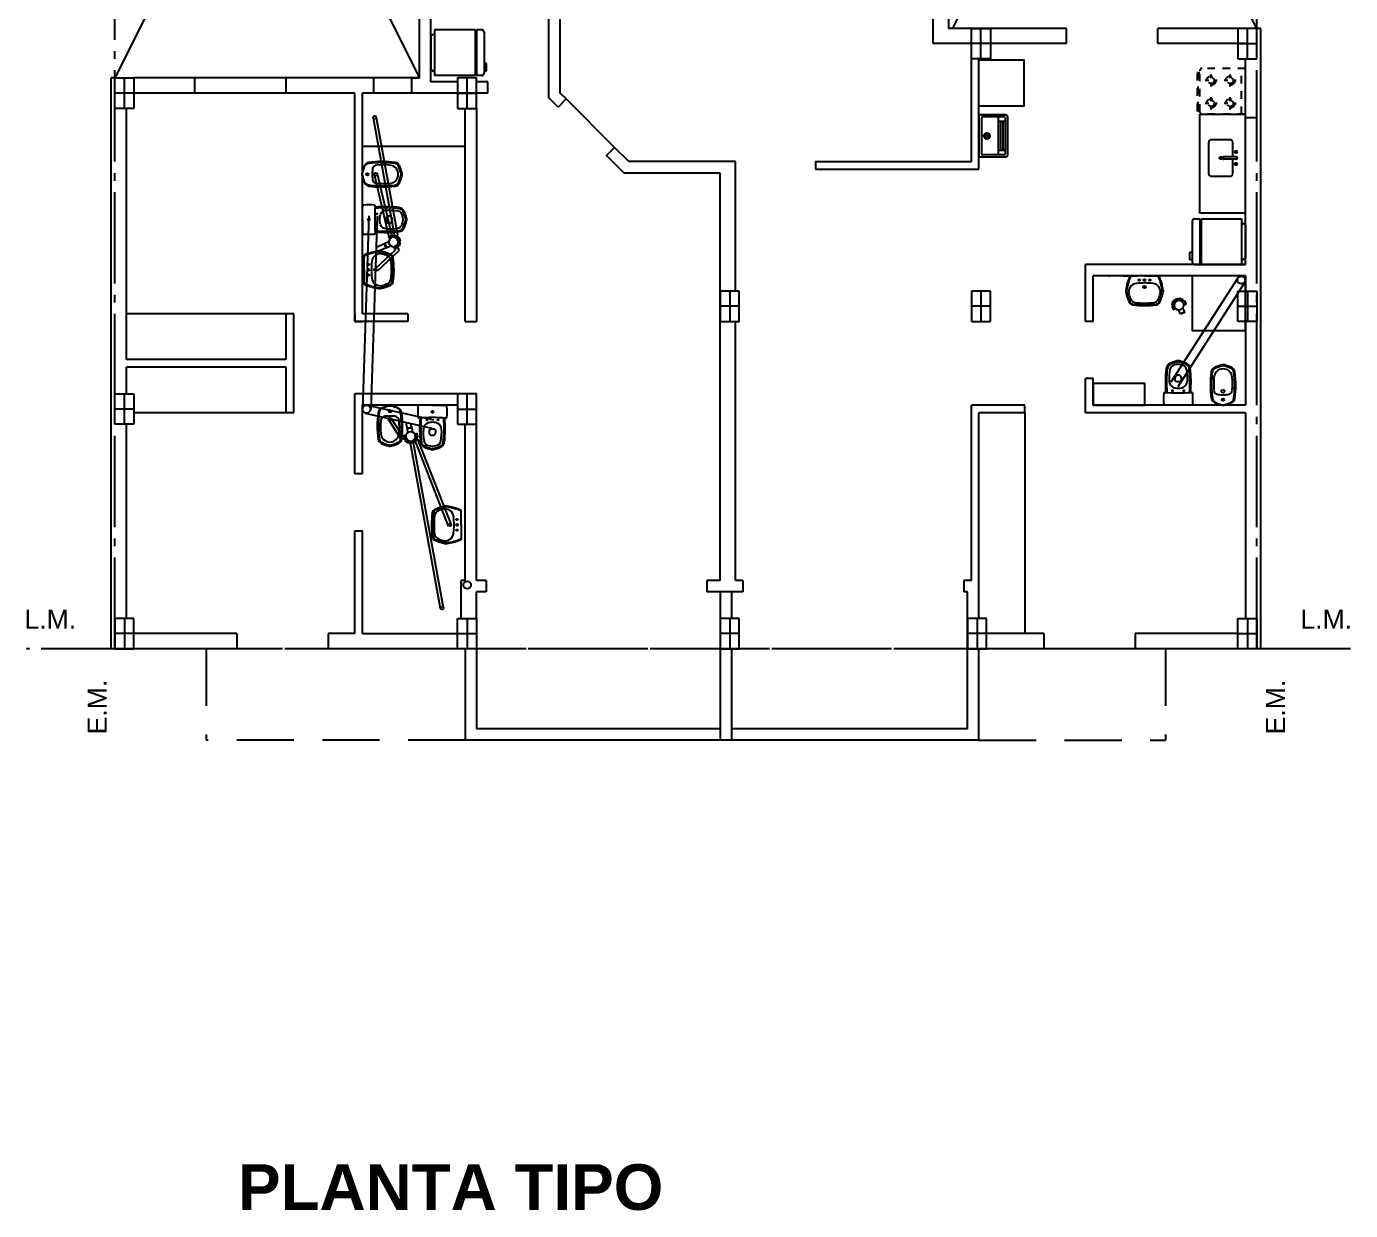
# Model space of a CAD drawing. Extents: x 220 to 3858, y -272 to 161.
# Drawn here: x 3780.44 to 3797.83, y -272.2 to -256.64 of the extents above; entities that cross this region are included whole.
import ezdxf

# ---------------------------------------------------------------- set-up
doc = ezdxf.new("R2010")
doc.units = 0
doc.header["$LTSCALE"] = 0.1
for name, pattern in [('ACAD_ISO04W100', [30.5, 24, -3, 0.5, -3]), ('RAYITAS', [0.375, 0.25, -0.125]), ('TRAZOS', [0.75, 0.5, -0.25])]:
    doc.linetypes.add(name, pattern=pattern)
doc.layers.get('0').update_dxf_attribs({"linetype": 'CONTINUOUS'})
for name, color, linetype in [('01 __ INSTALACION PRIMARIA', 10, 'CONTINUOUS'), ('02 __ INSTALACION SECUNDARIA', 44, 'CONTINUOUS'), ('ART-BANO', 1, 'CONTINUOUS'), ('COCINA', 1, 'CONTINUOUS'), ('COLUMNAS', 30, 'CONTINUOUS'), ('EJES', 1, 'ACAD_ISO04W100'), ('MUEBLES', 1, 'CONTINUOUS'), ('MUROS', 4, 'CONTINUOUS'), ('primario', 1, 'CONTINUOUS'), ('SOLADO', 1, 'CONTINUOUS')]:
    doc.layers.add(name, color=color, linetype=linetype)
doc.styles.add('0.25', font='arial.ttf', dxfattribs={"height": 0.25})
doc.styles.get("Standard").update_dxf_attribs({"font": ''})
doc.styles.get('Standard').set_extended_font_data('AvantGarde Bk BT')

# ---------------------------------------------------------------- blocks, each defined once
blk = doc.blocks.new('A$C7F8A0BE0')
at = {"layer": '02 __ INSTALACION SECUNDARIA'}
for p, q in [((0.043, 0.198), (0.011, 0.166)), ((0.045, 0.197), (0.012, 0.164)), ((0.055, 0.186), (0.045, 0.197)), ((0.06, 0.177), (0.055, 0.186)), ((0.062, 0.175), (0.06, 0.177)), ((0.113, 0.207), (0.067, 0.208)), ((0.067, 0.191), (0.067, 0.206)), ((0.113, 0.205), (0.067, 0.206)), ((0.07, 0.181), (0.067, 0.191)), ((0.07, 0.178), (0.07, 0.181)), ((0.11, 0.181), (0.113, 0.191)), ((0.11, 0.178), (0.11, 0.181)), ((0.113, 0.191), (0.113, 0.205)), ((0.117, 0.175), (0.119, 0.177)), ((0.119, 0.177), (0.124, 0.186)), ((0.124, 0.186), (0.135, 0.196)), ((0.167, 0.164), (0.135, 0.196)), ((0.168, 0.165), (0.136, 0.198)), ((0.001, 0.142), (0.001, 0.096)), ((0.018, 0.142), (0.003, 0.142)), ((0.003, 0.142), (0.003, 0.096)), ((0.018, 0.096), (0.003, 0.096)), ((0.023, 0.154), (0.012, 0.164)), ((0.028, 0.139), (0.018, 0.142)), ((0.028, 0.099), (0.018, 0.096)), ((0.032, 0.149), (0.023, 0.154)), ((0.031, 0.139), (0.028, 0.139)), ((0.031, 0.099), (0.028, 0.099)), ((0.034, 0.147), (0.032, 0.149)), ((0.058, 0.011), (0.058, 0.066)), ((0.058, 0.011), (0.121, 0.011)), ((0.061, 0.001), (0.058, 0.011)), ((0.061, 0.001), (0.118, 0.001)), ((0.118, 0.001), (0.121, 0.011)), ((0.121, 0.011), (0.121, 0.066)), ((0.145, 0.146), (0.148, 0.149)), ((0.148, 0.149), (0.157, 0.154)), ((0.148, 0.139), (0.152, 0.139)), ((0.148, 0.099), (0.151, 0.099)), ((0.151, 0.099), (0.161, 0.096)), ((0.152, 0.139), (0.162, 0.142)), ((0.157, 0.154), (0.167, 0.164)), ((0.161, 0.096), (0.176, 0.096)), ((0.162, 0.142), (0.176, 0.142)), ((0.176, 0.096), (0.176, 0.142)), ((0.178, 0.096), (0.178, 0.142))]:
    blk.add_line(p, q, dxfattribs=at)
blk.add_circle((0.09, 0.119), 0.062, dxfattribs=at)
for centre, start, end in [((0.044, 0.197), 314.8619, 134.8619), ((0.067, 0.207), 89.8619, 269.8619), ((0.113, 0.206), 269.8619, 89.8619), ((0.135, 0.197), 44.8619, 224.8619), ((0.002, 0.142), 359.8619, 179.8619), ((0.002, 0.096), 179.8619, 359.8619), ((0.012, 0.165), 134.8619, 314.8619), ((0.168, 0.164), 224.8619, 44.8619), ((0.177, 0.142), 359.8619, 179.8619), ((0.177, 0.096), 179.8619, 359.8619)]:
    blk.add_arc(centre, 0.001, start, end, dxfattribs=at)

msp = doc.modelspace()

# ---------------------------------------------------------------- linework, layer by layer
at = {"color": 7}
for p, q in [((3784.877, -259.839), (3784.877, -259.653)), ((3784.877, -259.839), (3784.877, -260.026)), ((3795.127, -259.919), (3794.941, -259.919)), ((3795.127, -259.919), (3795.314, -259.919)), ((3786.153, -263.19), (3786.153, -263.004)), ((3786.153, -263.19), (3786.153, -263.377))]:
    msp.add_line(p, q, dxfattribs=at)
msp.add_line((3786.203, -260.519), (3786.353, -260.519))
for points in [[(3796.453, -259.919), (3795.753, -259.919), (3795.753, -260.638), (3796.453, -260.638)], [(3794.453, -261.619), (3795.132, -261.619), (3795.132, -261.332), (3794.453, -261.332)]]:
    msp.add_lwpolyline(points, close=True)
for centre, radius in [((3784.933, -259.839), 0.0122), ((3785.024, -259.839), 0.0161), ((3795.127, -259.974), 0.0122), ((3795.127, -260.065), 0.0161), ((3786.006, -263.19), 0.0161), ((3786.097, -263.19), 0.0122)]:
    msp.add_circle(centre, radius, dxfattribs=at)
at = {"color": 7, "linetype": 'RAYITAS'}
for centre in [(3784.933, -259.77), (3784.933, -259.909), (3795.058, -259.974), (3795.197, -259.974), (3786.097, -263.12), (3786.097, -263.26)]:
    msp.add_circle(centre, 0.0105, dxfattribs=at)
at = {"color": 7}
for centre, radius, start, end in [((3784.886, -259.653), 0.00838, 111.9127, 180), ((3784.888, -259.666), 0.0105, 112.0936, 180), ((3785.221, -260.487), 0.908, 99.739, 111.9127), ((3785.221, -260.487), 0.897, 99.739, 112.0936), ((3785.088, -259.742), 0.112, 73.674, 174.037), ((3785.078, -259.653), 0.0607, 76.0475, 99.739), ((3785.078, -259.653), 0.0503, 76.0475, 99.739), ((3784.874, -260.475), 0.897, 67.3221, 76.0475), ((3784.874, -260.475), 0.908, 67.3221, 76.0475), ((3784.874, -260.475), 0.875, 69.8899, 73.674), ((3785.145, -259.733), 0.0852, 5.359, 69.8899), ((3785.202, -259.69), 0.0468, 7.1593, 67.3221), ((3785.202, -259.69), 0.0573, 7.1593, 67.3221), ((3786.019, -259.839), 1.047, 174.037, 185.963), ((3784.012, -259.839), 1.224, 354.641, 5.359), ((3784.012, -259.839), 1.246, 352.8407, 7.1593), ((3784.012, -259.839), 1.257, 352.8407, 7.1593), ((3785.088, -259.937), 0.112, 185.963, 286.326), ((3785.145, -259.946), 0.0852, 290.1101, 354.641), ((3785.202, -259.989), 0.0468, 292.6779, 352.8407), ((3785.202, -259.989), 0.0573, 292.6779, 352.8407), ((3795.775, -260.263), 0.908, 158.0873, 170.261), ((3795.775, -260.263), 0.897, 157.9064, 170.261), ((3794.941, -259.927), 0.00838, 90, 158.0873), ((3794.954, -259.929), 0.0105, 90, 157.9064), ((3795.301, -259.929), 0.0105, 22.0936, 90), ((3794.479, -260.263), 0.897, 9.739, 22.0936), ((3795.314, -259.927), 0.00838, 21.9127, 90), ((3794.479, -260.263), 0.908, 9.739, 21.9127), ((3784.888, -260.013), 0.0105, 180, 247.9064), ((3784.886, -260.026), 0.00838, 180, 248.0873), ((3785.221, -259.191), 0.908, 248.0873, 260.261), ((3785.221, -259.191), 0.897, 247.9064, 260.261), ((3785.078, -260.026), 0.0607, 260.261, 283.9525), ((3785.078, -260.026), 0.0503, 260.261, 283.9525), ((3784.874, -259.204), 0.897, 283.769, 292.6779), ((3784.874, -259.204), 0.908, 283.9525, 292.6779), ((3784.874, -259.204), 0.875, 286.326, 290.1101), ((3794.941, -260.119), 0.0607, 170.261, 193.9525), ((3795.763, -259.915), 0.908, 193.9525, 202.6779), ((3794.941, -260.119), 0.0503, 170.261, 193.9525), ((3795.763, -259.915), 0.897, 193.769, 202.6779), ((3795.03, -260.13), 0.112, 95.963, 196.326), ((3795.763, -259.915), 0.875, 196.326, 200.1101), ((3795.127, -261.06), 1.047, 84.037, 95.963), ((3795.225, -260.13), 0.112, 343.674, 84.037), ((3794.492, -259.915), 0.875, 339.8899, 343.674), ((3794.492, -259.915), 0.897, 337.3221, 346.0475), ((3794.492, -259.915), 0.908, 337.3221, 346.0475), ((3795.314, -260.119), 0.0503, 346.0475, 9.739), ((3795.314, -260.119), 0.0607, 346.0475, 9.739), ((3794.978, -260.243), 0.0573, 202.6779, 262.8407), ((3794.978, -260.243), 0.0468, 202.6779, 262.8407), ((3795.021, -260.187), 0.0852, 200.1101, 264.641), ((3795.127, -259.053), 1.257, 262.8407, 277.1593), ((3795.127, -259.053), 1.246, 262.8407, 277.1593), ((3795.127, -259.053), 1.224, 264.641, 275.359), ((3795.234, -260.187), 0.0852, 275.359, 339.8899), ((3795.277, -260.243), 0.0468, 277.1593, 337.3221), ((3795.277, -260.243), 0.0573, 277.1593, 337.3221), ((3786.157, -263.825), 0.908, 103.9525, 112.6779), ((3786.157, -263.825), 0.897, 103.9525, 112.6779), ((3785.952, -263.003), 0.0607, 80.261, 103.9525), ((3785.952, -263.003), 0.0503, 80.261, 103.9525), ((3785.809, -263.838), 0.897, 67.9064, 80.261), ((3785.809, -263.838), 0.908, 68.0873, 80.261), ((3787.019, -263.19), 1.257, 172.8407, 187.1593), ((3785.829, -263.041), 0.0573, 112.6779, 172.8407), ((3787.019, -263.19), 1.246, 172.8407, 187.1593), ((3785.829, -263.041), 0.0468, 112.6779, 172.8407), ((3787.019, -263.19), 1.224, 174.641, 185.359), ((3785.885, -263.084), 0.0852, 110.1101, 174.641), ((3786.157, -263.825), 0.875, 106.326, 110.1101), ((3785.942, -263.093), 0.112, 5.963, 106.326), ((3785.011, -263.19), 1.047, 354.037, 5.963), ((3786.143, -263.017), 0.0105, 0, 67.9064), ((3786.145, -263.004), 0.00838, 0, 68.0873), ((3785.885, -263.297), 0.0852, 185.359, 249.8899), ((3785.942, -263.287), 0.112, 253.674, 354.037), ((3785.829, -263.34), 0.0573, 187.1593, 247.3221), ((3785.829, -263.34), 0.0468, 187.1593, 247.3221), ((3786.157, -262.555), 0.908, 247.3221, 256.0475), ((3786.157, -262.555), 0.897, 247.3221, 256.231), ((3786.157, -262.555), 0.875, 249.8899, 253.674), ((3785.952, -263.377), 0.0607, 256.0475, 279.739), ((3785.952, -263.377), 0.0503, 256.0475, 279.739), ((3785.809, -262.542), 0.897, 279.739, 292.0936), ((3785.809, -262.542), 0.908, 279.739, 291.9127), ((3786.143, -263.364), 0.0105, 292.0936, 0), ((3786.145, -263.377), 0.00838, 291.9127, 0)]:
    msp.add_arc(centre, radius, start, end, dxfattribs=at)
at = {"layer": '01 __ INSTALACION PRIMARIA'}
for p, q in [((3784.938, -259.131), (3784.856, -261.669)), ((3785.047, -259.135), (3784.966, -261.672)), ((3785.165, -259.551), (3785.032, -259.612)), ((3785.142, -259.499), (3785.034, -259.548)), ((3795.477, -261.312), (3796.354, -259.948)), ((3795.57, -261.371), (3796.446, -260.008)), ((3785.77, -261.923), (3784.895, -261.727)), ((3785.794, -261.816), (3784.919, -261.62)), ((3785.441, -261.916), (3785.43, -261.847)), ((3785.497, -261.907), (3785.49, -261.86))]:
    msp.add_line(p, q, dxfattribs=at)
at = {"layer": '02 __ INSTALACION SECUNDARIA'}
for p, q in [((3784.995, -257.844), (3785.272, -259.376)), ((3785.034, -257.837), (3785.314, -259.379)), ((3785.007, -258.585), (3785.198, -259.389)), ((3785.046, -258.575), (3785.237, -259.376)), ((3785.205, -259.403), (3785.198, -259.389)), ((3785.241, -259.386), (3785.237, -259.376)), ((3785.272, -259.376), (3785.27, -259.383)), ((3785.314, -259.379), (3785.307, -259.397)), ((3785.024, -259.823), (3785.287, -259.576)), ((3785.051, -259.852), (3785.336, -259.586)), ((3785.281, -259.562), (3785.287, -259.576)), ((3785.317, -259.545), (3785.336, -259.586)), ((3785.195, -261.806), (3785.36, -262.066)), ((3785.229, -261.785), (3785.38, -262.023)), ((3785.402, -262.06), (3785.36, -262.066)), ((3785.396, -262.021), (3785.38, -262.023)), ((3785.57, -262.064), (3785.588, -262.078)), ((3786.022, -263.19), (3785.588, -262.078)), ((3785.881, -264.289), (3785.484, -262.119)), ((3785.92, -264.282), (3785.523, -262.112)), ((3785.547, -262.097), (3785.554, -262.103)), ((3785.985, -263.205), (3785.554, -262.103))]:
    msp.add_line(p, q, dxfattribs=at)
for centre, radius in [((3785.014, -257.838), 0.0203), ((3785.9, -264.282), 0.02)]:
    msp.add_circle(centre, radius, dxfattribs=at)
at = {"layer": 'ART-BANO', "color": 7}
for p, q in [((3786.203, -258.219), (3784.853, -258.219)), ((3784.853, -259.18), (3784.853, -259.006)), ((3784.853, -259.18), (3784.853, -259.353)), ((3785.086, -259.243), (3785.088, -259.246)), ((3785.421, -259.167), (3785.421, -259.167)), ((3785.421, -259.193), (3785.421, -259.193)), ((3794.844, -259.919), (3794.671, -259.919)), ((3794.844, -259.919), (3795.017, -259.919)), ((3795.556, -261.051), (3795.557, -261.051)), ((3795.583, -261.051), (3795.582, -261.051)), ((3795.633, -261.385), (3795.636, -261.384)), ((3785.774, -261.619), (3785.6, -261.619)), ((3785.774, -261.619), (3785.947, -261.619)), ((3785.837, -261.852), (3785.84, -261.853)), ((3785.761, -262.186), (3785.761, -262.186)), ((3785.787, -262.186), (3785.787, -262.186))]:
    msp.add_line(p, q, dxfattribs=at)
for centre, radius in [((3784.919, -258.585), 0.0159), ((3785.028, -258.585), 0.0209), ((3785.045, -259.106), 0.00691), ((3784.939, -259.18), 0.0124), ((3785.045, -259.253), 0.00691), ((3795.496, -261.427), 0.00691), ((3795.643, -261.427), 0.00691), ((3796.159, -261.436), 0.0209), ((3796.159, -261.545), 0.0159), ((3785.216, -261.697), 0.0159), ((3785.774, -261.704), 0.0124), ((3785.216, -261.806), 0.0209), ((3785.7, -261.81), 0.00691), ((3785.847, -261.81), 0.00691)]:
    msp.add_circle(centre, radius, dxfattribs=at)
for centre, radius, start, end in [((3784.947, -258.502), 0.0727, 98.8899, 155.7996), ((3785.114, -259.781), 1.363, 82.7995, 97.5187), ((3785.114, -259.781), 1.349, 82.8153, 97.5181), ((3785.274, -258.501), 0.0727, 25.598, 81.4279), ((3784.924, -258.585), 0.0772, 166.2781, 180), ((3784.924, -258.585), 0.0772, 180, 193.7219), ((3785.378, -258.696), 0.545, 155.7996, 166.2781), ((3785.378, -258.474), 0.545, 193.7219, 204.2004), ((3784.924, -258.585), 0.0727, 166.2781, 180), ((3784.924, -258.585), 0.0727, 180, 193.7219), ((3785.378, -258.696), 0.541, 157.407, 166.2781), ((3785.378, -258.474), 0.541, 193.7219, 202.593), ((3784.946, -258.516), 0.0727, 96.7007, 157.407), ((3785.619, -258.585), 0.636, 174.3301, 180), ((3785.619, -258.585), 0.636, 180, 185.6699), ((3785.049, -258.527), 0.0636, 93.4228, 174.9534), ((3785.127, -259.824), 1.363, 86.4992, 93.4228), ((3785.203, -258.585), 0.121, 0, 86.4992), ((3785.203, -258.585), 0.121, 273.5008, 0), ((3785.274, -258.501), 0.0591, 25.598, 81.4279), ((3784.848, -258.705), 0.531, 14.6374, 25.598), ((3784.848, -258.464), 0.531, 334.402, 345.3626), ((3784.848, -258.705), 0.545, 14.6374, 25.598), ((3784.848, -258.464), 0.545, 334.402, 345.3626), ((3785.31, -258.585), 0.0545, 0, 14.6374), ((3785.31, -258.585), 0.0545, 345.3626, 0), ((3785.31, -258.585), 0.0681, 0, 14.6374), ((3785.31, -258.585), 0.0681, 345.3626, 0), ((3784.946, -258.653), 0.0727, 202.593, 262.456), ((3784.947, -258.667), 0.0727, 204.2004, 261.1101), ((3785.114, -257.388), 1.363, 262.4813, 277.2005), ((3785.114, -257.388), 1.349, 262.4321, 277.1847), ((3785.049, -258.642), 0.0636, 185.0466, 266.5772), ((3785.127, -257.345), 1.363, 266.5772, 273.5008), ((3785.274, -258.668), 0.0591, 278.5721, 334.402), ((3785.274, -258.668), 0.0727, 278.5721, 334.402), ((3784.87, -259.006), 0.0166, 92.9008, 180), ((3784.939, -260.37), 1.382, 87.0632, 92.9008), ((3785.009, -259.002), 0.012, 356.3301, 87.0632), ((3787.781, -259.18), 2.766, 176.3301, 180), ((3785.159, -260.393), 1.368, 82.3921, 95.8791), ((3785.159, -260.393), 1.382, 82.3921, 95.7876), ((3785.171, -259.152), 0.0921, 157.503, 171.6873), ((3785.171, -259.152), 0.0921, 93.3828, 155.2153), ((3785.207, -259.75), 0.691, 80.1329, 93.3828), ((3785.187, -259.154), 0.0184, 85.9717, 167.9032), ((3785.14, -259.825), 0.691, 83.3599, 85.9717), ((3785.315, -259.128), 0.0599, 29.6945, 80.1329), ((3785.332, -259.097), 0.0599, 22.0752, 82.3921), ((3785.332, -259.097), 0.0737, 22.345, 82.3921), ((3785.209, -259.188), 0.181, 4.0791, 29.6945), ((3784.899, -259.301), 0.539, 14.406, 24.828), ((3784.899, -259.301), 0.553, 14.406, 24.7952), ((3787.781, -259.18), 2.766, 180, 183.6699), ((3785.354, -259.18), 0.276, 171.4778, 180), ((3785.354, -259.18), 0.276, 180, 188.5222), ((3785.171, -259.207), 0.0921, 188.3127, 202.497), ((3785.171, -259.207), 0.0921, 204.7847, 266.6172), ((3785.304, -259.18), 0.138, 167.5266, 180), ((3785.304, -259.18), 0.138, 180, 192.4734), ((3785.207, -258.61), 0.691, 266.6172, 279.8671), ((3785.187, -259.206), 0.0184, 192.0968, 274.0283), ((3785.14, -258.535), 0.691, 274.0283, 276.6401), ((3785.216, -259.166), 0.0276, 32.131, 83.3599), ((3785.216, -259.194), 0.0276, 276.6401, 327.869), ((3785.192, -259.18), 0.0553, 0, 31.0081), ((3785.192, -259.18), 0.0553, 328.9919, 0), ((3785.315, -259.231), 0.0599, 279.8671, 330.3055), ((3785.332, -259.263), 0.0599, 277.6079, 337.9248), ((3785.332, -259.263), 0.0737, 277.6079, 337.655), ((3785.209, -259.171), 0.181, 330.3055, 355.9209), ((3784.899, -259.059), 0.539, 335.172, 345.594), ((3785.331, -259.18), 0.0599, 0, 4.0791), ((3785.331, -259.18), 0.0599, 355.9209, 0), ((3784.899, -259.059), 0.553, 335.2048, 345.594), ((3785.377, -259.18), 0.0461, 0, 16.1349), ((3785.377, -259.18), 0.0461, 343.8651, 0), ((3785.377, -259.18), 0.0599, 0, 16.1349), ((3785.377, -259.18), 0.0599, 343.8651, 0), ((3784.87, -259.353), 0.0166, 180, 267.0992), ((3784.939, -257.99), 1.382, 267.0992, 272.9368), ((3785.009, -259.358), 0.012, 272.9368, 3.6699), ((3785.159, -257.966), 1.368, 264.1209, 277.6079), ((3785.159, -257.966), 1.382, 264.2124, 277.6079), ((3794.671, -259.935), 0.0166, 90, 177.0992), ((3795.017, -259.935), 0.0166, 2.9008, 90), ((3795.69, -261.573), 0.553, 104.406, 114.7952), ((3795.57, -261.095), 0.0599, 90, 106.1349), ((3795.57, -261.095), 0.0461, 90, 106.1349), ((3795.57, -261.095), 0.0599, 73.8651, 90), ((3795.57, -261.095), 0.0461, 73.8651, 90), ((3795.449, -261.573), 0.553, 65.2048, 75.594), ((3796.783, -261.312), 1.382, 172.3921, 185.7876), ((3795.487, -261.139), 0.0737, 112.345, 172.3921), ((3796.783, -261.312), 1.368, 172.3921, 185.8791), ((3795.487, -261.139), 0.0599, 112.0752, 172.3921), ((3796.14, -261.265), 0.691, 170.1329, 183.3828), ((3795.518, -261.157), 0.0599, 119.6945, 170.1329), ((3795.69, -261.573), 0.539, 104.406, 114.828), ((3795.578, -261.262), 0.181, 94.0791, 119.6945), ((3795.57, -261.279), 0.0553, 90, 121.0081), ((3795.57, -261.141), 0.0599, 90, 94.0791), ((3795.57, -261.141), 0.0599, 85.9209, 90), ((3795.57, -261.279), 0.0553, 58.9919, 90), ((3795.561, -261.262), 0.181, 60.3055, 85.9209), ((3795.449, -261.573), 0.539, 65.172, 75.594), ((3795.621, -261.157), 0.0599, 9.8671, 60.3055), ((3795.653, -261.139), 0.0599, 7.6079, 67.9248), ((3795, -261.265), 0.691, 356.6172, 9.8671), ((3795.653, -261.139), 0.0737, 7.6079, 67.655), ((3794.356, -261.312), 1.368, 354.1209, 7.6079), ((3794.356, -261.312), 1.382, 354.2124, 7.6079), ((3797.356, -261.35), 1.363, 172.7995, 187.5187), ((3796.076, -261.19), 0.0727, 115.598, 171.4279), ((3797.356, -261.35), 1.349, 172.8153, 187.5181), ((3796.076, -261.19), 0.0591, 115.598, 171.4279), ((3796.159, -261.262), 0.121, 90, 176.4992), ((3796.28, -261.616), 0.545, 104.6374, 115.598), ((3796.28, -261.616), 0.531, 104.6374, 115.598), ((3796.159, -261.154), 0.0681, 90, 104.6374), ((3796.159, -261.154), 0.0545, 90, 104.6374), ((3796.159, -261.154), 0.0681, 75.3626, 90), ((3796.159, -261.154), 0.0545, 75.3626, 90), ((3796.159, -261.262), 0.121, 3.5008, 90), ((3796.039, -261.616), 0.531, 64.402, 75.3626), ((3796.039, -261.616), 0.545, 64.402, 75.3626), ((3796.243, -261.19), 0.0591, 8.5721, 64.402), ((3796.243, -261.19), 0.0727, 8.5721, 64.402), ((3794.963, -261.35), 1.349, 352.4321, 7.1847), ((3794.963, -261.35), 1.363, 352.4813, 7.2005), ((3795.542, -261.3), 0.0921, 183.3828, 245.2153), ((3795.542, -261.3), 0.0921, 247.503, 261.6873), ((3796.215, -261.332), 0.691, 173.3599, 175.9717), ((3795.544, -261.285), 0.0184, 175.9717, 257.9032), ((3795.556, -261.255), 0.0276, 122.131, 173.3599), ((3795.57, -261.118), 0.276, 261.4778, 270), ((3795.57, -261.168), 0.138, 257.5266, 270), ((3795.57, -261.168), 0.138, 270, 282.4734), ((3795.57, -261.118), 0.276, 270, 278.5222), ((3795.583, -261.255), 0.0276, 6.6401, 57.869), ((3795.595, -261.285), 0.0184, 282.0968, 4.0283), ((3794.925, -261.332), 0.691, 4.0283, 6.6401), ((3795.597, -261.3), 0.0921, 278.3127, 292.497), ((3795.597, -261.3), 0.0921, 294.7847, 356.6172), ((3797.399, -261.337), 1.363, 176.4992, 183.4228), ((3794.92, -261.337), 1.363, 356.5772, 3.5008), ((3796.76, -261.533), 1.382, 177.0632, 182.9008), ((3795.392, -261.463), 0.012, 86.3301, 177.0632), ((3795.57, -258.69), 2.766, 266.3301, 270), ((3795.57, -258.69), 2.766, 270, 273.6699), ((3795.747, -261.463), 0.012, 2.9368, 93.6699), ((3794.38, -261.533), 1.382, 357.0992, 2.9368), ((3796.077, -261.517), 0.0727, 188.8899, 245.7996), ((3796.091, -261.518), 0.0727, 186.7007, 247.407), ((3796.102, -261.415), 0.0636, 183.4228, 264.9534), ((3796.159, -260.845), 0.636, 264.3301, 270), ((3796.159, -260.845), 0.636, 270, 275.6699), ((3796.217, -261.415), 0.0636, 275.0466, 356.5772), ((3796.228, -261.518), 0.0727, 292.593, 352.456), ((3796.242, -261.517), 0.0727, 294.2004, 351.1101), ((3786.412, -261.892), 1.363, 172.4813, 187.2005), ((3785.133, -261.725), 0.0727, 114.2004, 171.1101), ((3786.413, -261.892), 1.349, 172.4819, 187.1847), ((3785.147, -261.724), 0.0727, 112.593, 173.2993), ((3785.327, -262.156), 0.545, 103.7219, 114.2004), ((3785.327, -262.156), 0.541, 103.7219, 112.593), ((3785.216, -261.702), 0.0772, 90, 103.7219), ((3785.216, -261.702), 0.0727, 90, 103.7219), ((3785.216, -261.702), 0.0772, 76.2781, 90), ((3785.216, -261.702), 0.0727, 76.2781, 90), ((3785.105, -262.156), 0.541, 67.407, 76.2781), ((3785.105, -262.156), 0.545, 65.7996, 76.2781), ((3785.285, -261.724), 0.0727, 7.544, 67.407), ((3785.298, -261.725), 0.0727, 8.8899, 65.7996), ((3784.019, -261.892), 1.349, 352.8153, 7.5679), ((3784.019, -261.892), 1.363, 352.7995, 7.5187), ((3786.964, -261.704), 1.382, 177.0992, 182.9368), ((3785.6, -261.635), 0.0166, 90, 177.0992), ((3785.947, -261.635), 0.0166, 2.9008, 90), ((3784.584, -261.704), 1.382, 357.0632, 2.9008), ((3796.27, -261.086), 0.545, 245.7996, 256.2781), ((3796.27, -261.086), 0.541, 247.407, 256.2781), ((3796.159, -261.54), 0.0772, 256.2781, 270), ((3796.159, -261.54), 0.0727, 256.2781, 270), ((3796.159, -261.54), 0.0727, 270, 283.7219), ((3796.159, -261.54), 0.0772, 270, 283.7219), ((3796.048, -261.086), 0.541, 283.7219, 292.593), ((3796.048, -261.086), 0.545, 283.7219, 294.2004), ((3786.455, -261.905), 1.363, 176.5772, 183.5008), ((3785.159, -261.827), 0.0636, 95.0466, 176.5772), ((3785.216, -262.397), 0.636, 90, 95.6699), ((3785.216, -262.397), 0.636, 84.3301, 90), ((3785.273, -261.827), 0.0636, 3.4228, 84.9534), ((3783.976, -261.905), 1.363, 356.4992, 3.4228), ((3785.596, -261.774), 0.012, 182.9368, 273.6699), ((3785.774, -264.547), 2.766, 90, 93.6699), ((3786.987, -261.925), 1.382, 174.2124, 187.6079), ((3786.987, -261.925), 1.368, 174.1209, 187.6079), ((3785.746, -261.937), 0.0921, 114.7847, 176.6172), ((3785.746, -261.937), 0.0921, 98.3127, 112.497), ((3785.774, -262.119), 0.276, 90, 98.5222), ((3785.774, -264.547), 2.766, 86.3301, 90), ((3785.774, -262.119), 0.276, 81.4778, 90), ((3785.801, -261.937), 0.0921, 67.503, 81.6873), ((3785.801, -261.937), 0.0921, 3.3828, 65.2153), ((3784.56, -261.925), 1.368, 352.3921, 5.8791), ((3784.56, -261.925), 1.382, 352.3921, 5.7876), ((3785.952, -261.774), 0.012, 266.3301, 357.0632), ((3785.132, -262.052), 0.0727, 188.5721, 244.402), ((3785.132, -262.052), 0.0591, 188.5721, 244.402), ((3785.216, -261.981), 0.121, 183.5008, 270), ((3785.216, -261.981), 0.121, 270, 356.4992), ((3785.299, -262.052), 0.0591, 295.598, 351.4279), ((3785.299, -262.052), 0.0727, 295.598, 351.4279), ((3786.344, -261.972), 0.691, 176.6172, 189.8671), ((3785.722, -262.08), 0.0599, 189.8671, 240.3055), ((3785.748, -261.952), 0.0184, 102.0968, 184.0283), ((3786.419, -261.905), 0.691, 184.0283, 186.6401), ((3785.76, -261.982), 0.0276, 186.6401, 237.869), ((3785.774, -262.069), 0.138, 90, 102.4734), ((3785.774, -261.958), 0.0553, 238.9919, 270), ((3785.774, -262.069), 0.138, 77.5266, 90), ((3785.774, -261.958), 0.0553, 270, 301.0081), ((3785.787, -261.982), 0.0276, 302.131, 353.3599), ((3785.799, -261.952), 0.0184, 355.9717, 77.9032), ((3785.129, -261.905), 0.691, 353.3599, 355.9717), ((3785.825, -262.08), 0.0599, 299.6945, 350.1329), ((3785.204, -261.972), 0.691, 350.1329, 3.3828), ((3785.336, -261.626), 0.545, 244.402, 255.3626), ((3785.336, -261.626), 0.531, 244.402, 255.3626), ((3785.216, -262.088), 0.0681, 255.3626, 270), ((3785.216, -262.088), 0.0545, 255.3626, 270), ((3785.216, -262.088), 0.0545, 270, 284.6374), ((3785.216, -262.088), 0.0681, 270, 284.6374), ((3785.095, -261.626), 0.531, 284.6374, 295.598), ((3785.095, -261.626), 0.545, 284.6374, 295.598), ((3785.691, -262.098), 0.0737, 187.6079, 247.655), ((3785.691, -262.098), 0.0599, 187.6079, 247.9248), ((3785.895, -261.664), 0.553, 245.2048, 255.594), ((3785.895, -261.664), 0.539, 245.172, 255.594), ((3785.782, -261.975), 0.181, 240.3055, 265.9209), ((3785.774, -262.142), 0.0599, 253.8651, 270), ((3785.774, -262.142), 0.0461, 253.8651, 270), ((3785.774, -262.096), 0.0599, 265.9209, 270), ((3785.774, -262.096), 0.0599, 270, 274.0791), ((3785.774, -262.142), 0.0461, 270, 286.1349), ((3785.774, -262.142), 0.0599, 270, 286.1349), ((3785.765, -261.975), 0.181, 274.0791, 299.6945), ((3785.653, -261.664), 0.539, 284.406, 294.828), ((3785.653, -261.664), 0.553, 284.406, 294.7952), ((3785.857, -262.098), 0.0599, 292.0752, 352.3921), ((3785.857, -262.098), 0.0737, 292.345, 352.3921)]:
    msp.add_arc(centre, radius, start, end, dxfattribs=at)
at = {"layer": 'COCINA', "color": 7, "linetype": 'Continuous'}
for p, q in [((3786.333, -256.688), (3785.803, -256.688)), ((3785.803, -256.688), (3785.803, -257.288)), ((3786.333, -256.688), (3786.333, -257.288)), ((3786.423, -256.688), (3786.353, -256.688)), ((3786.353, -256.688), (3786.353, -257.288)), ((3785.803, -256.738), (3785.753, -256.768)), ((3785.753, -256.768), (3785.753, -257.208)), ((3786.353, -256.708), (3786.333, -256.708)), ((3786.453, -256.718), (3786.453, -257.258)), ((3785.753, -257.208), (3785.803, -257.238)), ((3786.483, -257.128), (3786.453, -257.128)), ((3786.483, -257.228), (3786.483, -257.128)), ((3786.333, -257.288), (3785.803, -257.288)), ((3786.353, -257.268), (3786.333, -257.268)), ((3786.423, -257.288), (3786.353, -257.288)), ((3786.453, -257.228), (3786.483, -257.228)), ((3795.753, -259.199), (3795.753, -259.739)), ((3795.783, -259.169), (3795.853, -259.169)), ((3795.853, -259.169), (3795.853, -259.769)), ((3795.853, -259.189), (3795.873, -259.189)), ((3795.873, -259.169), (3796.403, -259.169)), ((3795.873, -259.169), (3795.873, -259.769)), ((3796.403, -259.169), (3796.403, -259.769)), ((3796.403, -259.219), (3796.453, -259.249)), ((3796.453, -259.249), (3796.453, -259.689)), ((3795.723, -259.709), (3795.723, -259.609)), ((3795.723, -259.609), (3795.753, -259.609)), ((3795.753, -259.709), (3795.723, -259.709)), ((3795.783, -259.769), (3795.853, -259.769)), ((3795.853, -259.749), (3795.873, -259.749)), ((3795.873, -259.769), (3796.403, -259.769)), ((3796.453, -259.689), (3796.403, -259.719))]:
    msp.add_line(p, q, dxfattribs=at)
at = {"layer": 'COCINA', "color": 7, "linetype": 'TRAZOS'}
for p, q in [((3795.853, -257.764), (3795.853, -257.224)), ((3796.453, -257.194), (3795.883, -257.194)), ((3796.403, -257.794), (3796.403, -257.194)), ((3796.453, -257.794), (3796.453, -257.194)), ((3795.823, -257.754), (3795.823, -257.254)), ((3795.853, -257.254), (3795.823, -257.254)), ((3795.833, -257.734), (3795.833, -257.274)), ((3795.853, -257.274), (3795.833, -257.274)), ((3795.973, -257.354), (3795.923, -257.354)), ((3796.003, -257.324), (3796.003, -257.274)), ((3796.003, -257.434), (3796.003, -257.384)), ((3796.083, -257.354), (3796.033, -257.354)), ((3796.223, -257.354), (3796.173, -257.354)), ((3796.253, -257.324), (3796.253, -257.274)), ((3796.253, -257.434), (3796.253, -257.384)), ((3796.333, -257.354), (3796.283, -257.354)), ((3795.853, -257.734), (3795.833, -257.734)), ((3795.973, -257.654), (3795.923, -257.654)), ((3796.003, -257.624), (3796.003, -257.574)), ((3796.003, -257.734), (3796.003, -257.684)), ((3796.083, -257.654), (3796.033, -257.654)), ((3796.223, -257.654), (3796.173, -257.654)), ((3796.253, -257.624), (3796.253, -257.574)), ((3796.253, -257.734), (3796.253, -257.684)), ((3796.333, -257.654), (3796.283, -257.654)), ((3795.853, -257.754), (3795.823, -257.754)), ((3796.453, -257.794), (3795.883, -257.794))]:
    msp.add_line(p, q, dxfattribs=at)
at = {"layer": 'COCINA', "color": 7}
for p, q in [((3795.968, -258.171), (3795.968, -258.571)), ((3796.248, -258.131), (3796.008, -258.131)), ((3796.288, -258.355), (3796.288, -258.171)), ((3796.152, -258.371), (3796.104, -258.371)), ((3796.128, -258.347), (3796.128, -258.395)), ((3796.16, -258.363), (3796.16, -258.379)), ((3796.336, -258.355), (3796.168, -258.355)), ((3796.336, -258.387), (3796.168, -258.387)), ((3796.288, -258.571), (3796.288, -258.387)), ((3796.311, -258.274), (3796.345, -258.308)), ((3796.345, -258.274), (3796.311, -258.308)), ((3796.311, -258.434), (3796.345, -258.468)), ((3796.345, -258.434), (3796.311, -258.468)), ((3796.344, -258.363), (3796.344, -258.379)), ((3796.008, -258.611), (3796.248, -258.611))]:
    msp.add_line(p, q, dxfattribs=at)
msp.add_lwpolyline([(3792.947, -257.686), (3793.547, -257.686), (3793.547, -257.086), (3792.947, -257.086)], close=True, dxfattribs=at)
at = {"layer": 'COCINA', "color": 7, "linetype": 'TRAZOS'}
for centre, radius in [((3796.003, -257.354), 0.06), ((3796.003, -257.354), 0.06), ((3796.003, -257.354), 0.04), ((3796.253, -257.354), 0.06), ((3796.253, -257.354), 0.06), ((3796.253, -257.354), 0.04), ((3796.003, -257.654), 0.06), ((3796.003, -257.654), 0.06), ((3796.003, -257.654), 0.04), ((3796.253, -257.654), 0.06), ((3796.253, -257.654), 0.06), ((3796.253, -257.654), 0.06), ((3796.253, -257.654), 0.04)]:
    msp.add_circle(centre, radius, dxfattribs=at)
at = {"layer": 'COCINA', "color": 7}
for centre in [(3796.128, -258.371), (3796.328, -258.291), (3796.328, -258.451)]:
    msp.add_circle(centre, 0.016, dxfattribs=at)
at = {"layer": 'COCINA', "color": 7, "linetype": 'Continuous'}
for centre, start, end in [((3786.423, -256.718), 0, 90), ((3786.423, -257.258), 270, 0), ((3795.783, -259.199), 90, 180), ((3795.783, -259.739), 180, 270)]:
    msp.add_arc(centre, 0.03, start, end, dxfattribs=at)
at = {"layer": 'COCINA', "color": 7, "linetype": 'TRAZOS'}
for centre, start, end in [((3795.883, -257.224), 90, 180), ((3795.883, -257.764), 180, 270)]:
    msp.add_arc(centre, 0.03, start, end, dxfattribs=at)
at = {"layer": 'COCINA', "color": 7}
for centre, radius, start, end in [((3796.008, -258.171), 0.04, 90, 180), ((3796.248, -258.171), 0.04, 0, 90), ((3796.168, -258.363), 0.008, 90, 180), ((3796.168, -258.379), 0.008, 180, 270), ((3796.336, -258.363), 0.008, 0, 90), ((3796.336, -258.379), 0.008, 270, 0), ((3796.008, -258.571), 0.04, 180, 270), ((3796.248, -258.571), 0.04, 270, 0)]:
    msp.add_arc(centre, radius, start, end, dxfattribs=at)
at = {"layer": 'COLUMNAS', "color": 7}
for p, q in [((3792.853, -256.669), (3793.103, -256.669)), ((3792.853, -257.069), (3792.853, -256.669)), ((3792.978, -257.069), (3792.978, -256.669)), ((3793.103, -256.669), (3793.103, -257.069)), ((3796.603, -256.669), (3796.353, -256.669)), ((3796.353, -256.669), (3796.353, -257.069)), ((3796.478, -257.069), (3796.478, -256.669)), ((3796.603, -257.069), (3796.603, -256.669)), ((3793.103, -256.869), (3792.853, -256.869)), ((3796.353, -256.869), (3796.603, -256.869)), ((3793.103, -257.069), (3792.853, -257.069)), ((3796.353, -257.069), (3796.603, -257.069)), ((3781.603, -257.319), (3781.853, -257.319)), ((3781.603, -257.719), (3781.603, -257.319)), ((3781.728, -257.719), (3781.728, -257.319)), ((3781.853, -257.319), (3781.853, -257.719)), ((3786.353, -257.319), (3786.103, -257.319)), ((3786.103, -257.319), (3786.103, -257.719)), ((3786.228, -257.719), (3786.228, -257.319)), ((3786.353, -257.719), (3786.353, -257.319)), ((3781.853, -257.519), (3781.603, -257.519)), ((3786.103, -257.519), (3786.353, -257.519)), ((3781.853, -257.719), (3781.603, -257.719)), ((3786.103, -257.719), (3786.353, -257.719)), ((3789.803, -260.119), (3789.553, -260.119)), ((3789.553, -260.119), (3789.553, -260.519)), ((3789.678, -260.119), (3789.678, -260.519)), ((3789.803, -260.519), (3789.803, -260.119)), ((3793.103, -260.119), (3792.853, -260.119)), ((3792.853, -260.119), (3792.853, -260.519)), ((3792.978, -260.119), (3792.978, -260.519)), ((3793.103, -260.519), (3793.103, -260.119)), ((3796.353, -260.519), (3796.353, -260.119)), ((3796.353, -260.119), (3796.603, -260.119)), ((3796.478, -260.119), (3796.478, -260.519)), ((3796.603, -260.119), (3796.603, -260.519)), ((3789.803, -260.319), (3789.553, -260.319)), ((3793.103, -260.319), (3792.853, -260.319)), ((3796.353, -260.319), (3796.603, -260.319)), ((3789.553, -260.519), (3789.803, -260.519)), ((3792.853, -260.519), (3793.103, -260.519)), ((3796.603, -260.519), (3796.353, -260.519)), ((3781.603, -261.469), (3781.853, -261.469)), ((3781.603, -261.869), (3781.603, -261.469)), ((3781.728, -261.869), (3781.728, -261.469)), ((3781.853, -261.469), (3781.853, -261.869)), ((3786.353, -261.469), (3786.103, -261.469)), ((3786.103, -261.469), (3786.103, -261.869)), ((3786.228, -261.869), (3786.228, -261.469)), ((3786.353, -261.869), (3786.353, -261.469)), ((3781.853, -261.669), (3781.603, -261.669)), ((3786.103, -261.669), (3786.353, -261.669)), ((3781.853, -261.869), (3781.603, -261.869)), ((3786.103, -261.869), (3786.353, -261.869)), ((3781.853, -264.419), (3781.603, -264.419)), ((3781.603, -264.419), (3781.603, -264.819)), ((3781.728, -264.419), (3781.728, -264.819)), ((3781.853, -264.819), (3781.853, -264.419)), ((3786.103, -264.819), (3786.103, -264.419)), ((3786.103, -264.419), (3786.353, -264.419)), ((3786.228, -264.419), (3786.228, -264.819)), ((3786.353, -264.419), (3786.353, -264.819)), ((3789.803, -264.419), (3789.553, -264.419)), ((3789.553, -264.419), (3789.553, -264.819)), ((3789.678, -264.419), (3789.678, -264.819)), ((3789.803, -264.819), (3789.803, -264.419)), ((3793.053, -264.419), (3792.803, -264.419)), ((3792.803, -264.419), (3792.803, -264.819)), ((3792.928, -264.419), (3792.928, -264.819)), ((3793.053, -264.819), (3793.053, -264.419)), ((3796.353, -264.819), (3796.353, -264.419)), ((3796.353, -264.419), (3796.603, -264.419)), ((3796.478, -264.419), (3796.478, -264.819)), ((3796.603, -264.419), (3796.603, -264.819)), ((3781.853, -264.619), (3781.603, -264.619)), ((3786.103, -264.619), (3786.353, -264.619)), ((3789.803, -264.619), (3789.553, -264.619)), ((3793.053, -264.619), (3792.803, -264.619)), ((3796.353, -264.619), (3796.603, -264.619)), ((3781.603, -264.819), (3781.853, -264.819)), ((3786.353, -264.819), (3786.103, -264.819)), ((3789.553, -264.819), (3789.803, -264.819)), ((3792.803, -264.819), (3793.053, -264.819)), ((3796.603, -264.819), (3796.353, -264.819))]:
    msp.add_line(p, q, dxfattribs=at)
at = {"layer": 'EJES', "color": 7, "ltscale": 0.5}
for p, q in [((3796.603, -264.819), (3796.603, -240.169)), ((3781.603, -264.819), (3781.603, -242.896)), ((3797.833, -264.819), (3780.441, -264.819)), ((3796.603, -264.819), (3781.603, -264.819))]:
    msp.add_line(p, q, dxfattribs=at)
at = {"layer": 'MUEBLES', "color": 7}
for p, q in [((3792.987, -257.841), (3792.987, -258.321)), ((3793.287, -257.831), (3792.997, -257.831)), ((3793.207, -257.831), (3793.207, -258.331)), ((3793.297, -257.891), (3793.207, -257.891)), ((3793.237, -257.891), (3793.237, -258.271)), ((3793.267, -257.891), (3793.267, -258.271)), ((3793.297, -257.841), (3793.297, -258.321)), ((3793.287, -258.331), (3792.997, -258.331)), ((3793.297, -258.271), (3793.207, -258.271))]:
    msp.add_line(p, q, dxfattribs=at)
msp.add_lwpolyline([(3793.297, -258.361), (3792.957, -258.361), (3792.957, -257.801), (3793.297, -257.801, -0.414214), (3793.327, -257.831), (3793.327, -258.331, -0.414214), (3793.297, -258.361)], format="xyb", close=True, dxfattribs=at)
for radius in [0.04, 0.02]:
    msp.add_circle((3793.057, -258.081), radius, dxfattribs=at)
for centre, start, end in [((3792.997, -257.841), 90, 180), ((3793.287, -257.841), 0, 90), ((3792.997, -258.321), 180, 270), ((3793.287, -258.321), 270, 0)]:
    msp.add_arc(centre, 0.01, start, end, dxfattribs=at)
at = {"layer": 'MUROS', "color": 7, "ltscale": 30}
for p, q in [((3796.603, -248.669), (3792.603, -256.669)), ((3796.603, -256.669), (3792.603, -248.669)), ((3785.603, -249.319), (3781.603, -257.319)), ((3781.603, -249.319), (3785.603, -257.319))]:
    msp.add_line(p, q, dxfattribs=at)
at = {"layer": 'MUROS', "color": 7}
for p, q in [((3787.453, -257.519), (3787.453, -251.219)), ((3787.303, -257.581), (3787.303, -253.419)), ((3792.353, -256.869), (3792.353, -254.119)), ((3792.553, -254.119), (3792.553, -256.669)), ((3785.603, -257.319), (3785.603, -255.371)), ((3785.753, -257.369), (3785.753, -255.371)), ((3794.103, -256.669), (3792.553, -256.669)), ((3794.103, -256.869), (3794.103, -256.669)), ((3796.653, -256.669), (3795.303, -256.669)), ((3795.303, -256.869), (3795.303, -256.669)), ((3796.653, -264.819), (3796.653, -256.669)), ((3794.103, -256.869), (3792.353, -256.869)), ((3792.853, -258.419), (3792.853, -256.869)), ((3796.453, -256.869), (3795.303, -256.869)), ((3792.953, -258.519), (3792.953, -257.069)), ((3796.453, -259.769), (3796.453, -257.069)), ((3796.453, -257.839), (3796.453, -257.119)), ((3781.553, -264.819), (3781.553, -257.319)), ((3781.603, -257.319), (3781.553, -257.319)), ((3783.853, -257.319), (3781.853, -257.319)), ((3782.653, -257.519), (3782.653, -257.319)), ((3785.603, -257.319), (3783.853, -257.319)), ((3783.853, -257.519), (3783.853, -257.319)), ((3785, -257.319), (3785, -257.519)), ((3785.5, -257.319), (3785.5, -257.519)), ((3785.5, -257.319), (3785.603, -257.319)), ((3786.103, -257.369), (3785.753, -257.369)), ((3786.503, -257.369), (3786.353, -257.369)), ((3786.503, -257.519), (3786.503, -257.369)), ((3783.853, -257.519), (3781.853, -257.519)), ((3784.753, -257.519), (3783.853, -257.519)), ((3784.753, -260.519), (3784.753, -257.519)), ((3784.853, -260.419), (3784.853, -257.519)), ((3785, -257.519), (3784.853, -257.519)), ((3785.5, -257.519), (3784.876, -257.519)), ((3786.503, -257.519), (3785.5, -257.519)), ((3786.203, -257.519), (3786.303, -257.519)), ((3787.531, -257.596), (3787.453, -257.519)), ((3781.753, -261.019), (3781.753, -257.719)), ((3786.203, -260.519), (3786.203, -257.719)), ((3786.353, -257.719), (3786.353, -260.519)), ((3787.424, -257.702), (3787.303, -257.581)), ((3787.531, -257.596), (3787.424, -257.702)), ((3796.453, -257.839), (3796.603, -257.839)), ((3788.061, -258.338), (3788.167, -258.232)), ((3788.353, -258.419), (3788.167, -258.232)), ((3788.291, -258.569), (3788.061, -258.338)), ((3789.753, -258.419), (3788.353, -258.419)), ((3789.753, -260.119), (3789.753, -258.419)), ((3790.805, -258.419), (3792.853, -258.419)), ((3790.805, -258.419), (3790.805, -258.519)), ((3789.553, -258.569), (3788.291, -258.569)), ((3789.553, -263.919), (3789.553, -258.569)), ((3790.805, -258.519), (3792.953, -258.519)), ((3794.353, -260.519), (3794.353, -259.769)), ((3796.453, -259.769), (3794.353, -259.769)), ((3795.853, -259.769), (3796.453, -259.769)), ((3794.453, -260.519), (3794.453, -259.919)), ((3796.453, -259.919), (3794.453, -259.919)), ((3796.453, -259.919), (3796.453, -260.119)), ((3783.853, -260.419), (3781.753, -260.419)), ((3783.853, -261.019), (3783.853, -260.419)), ((3783.953, -260.419), (3783.853, -260.419)), ((3783.953, -261.719), (3783.953, -260.419)), ((3784.753, -260.419), (3784.753, -260.519)), ((3785.45, -260.519), (3784.753, -260.519)), ((3784.753, -260.519), (3784.853, -260.519)), ((3785.45, -260.419), (3784.853, -260.419)), ((3785.45, -260.419), (3785.45, -260.519)), ((3789.753, -263.919), (3789.753, -260.519)), ((3794.453, -260.519), (3794.353, -260.519)), ((3796.453, -260.519), (3796.453, -261.619)), ((3783.853, -261.019), (3781.753, -261.019)), ((3783.853, -261.119), (3781.753, -261.119)), ((3781.753, -261.469), (3781.753, -261.119)), ((3783.853, -261.719), (3783.853, -261.119)), ((3794.353, -261.719), (3794.353, -261.269)), ((3794.453, -261.269), (3794.353, -261.269)), ((3794.453, -261.619), (3794.453, -261.269)), ((3786.103, -261.469), (3784.753, -261.469)), ((3784.753, -262.519), (3784.753, -261.469)), ((3783.853, -261.719), (3781.853, -261.719)), ((3783.953, -261.719), (3783.853, -261.719)), ((3786.103, -261.619), (3784.853, -261.619)), ((3784.853, -262.519), (3784.853, -261.619)), ((3792.853, -263.919), (3792.853, -261.619)), ((3793.553, -261.619), (3792.853, -261.619)), ((3792.953, -264.419), (3792.953, -261.719)), ((3793.553, -261.719), (3792.953, -261.719)), ((3793.553, -261.719), (3793.553, -261.619)), ((3793.553, -261.719), (3793.553, -264.619)), ((3796.453, -261.719), (3794.353, -261.719)), ((3796.453, -261.619), (3794.453, -261.619)), ((3796.453, -261.719), (3796.453, -264.419)), ((3781.753, -264.419), (3781.753, -261.869)), ((3786.203, -263.919), (3786.203, -261.869)), ((3786.353, -263.919), (3786.353, -261.869)), ((3784.853, -262.519), (3784.753, -262.519)), ((3784.753, -264.619), (3784.753, -263.269)), ((3784.753, -263.269), (3784.853, -263.269)), ((3784.853, -264.619), (3784.853, -263.269)), ((3786.153, -264.419), (3786.153, -263.919)), ((3786.203, -263.919), (3786.153, -263.919)), ((3786.478, -263.919), (3786.353, -263.919)), ((3786.478, -263.919), (3786.478, -264.069)), ((3789.553, -263.919), (3789.378, -263.919)), ((3789.378, -263.919), (3789.378, -264.069)), ((3789.853, -263.919), (3789.753, -263.919)), ((3789.853, -263.919), (3789.853, -264.069)), ((3792.853, -263.919), (3792.753, -263.919)), ((3792.753, -263.919), (3792.753, -264.069)), ((3786.353, -264.419), (3786.353, -264.069)), ((3786.478, -264.069), (3786.353, -264.069)), ((3786.353, -264.069), (3786.353, -264.069)), ((3789.853, -264.069), (3789.378, -264.069)), ((3789.553, -264.069), (3789.553, -266.019)), ((3789.703, -264.069), (3789.703, -264.419)), ((3792.803, -264.069), (3792.753, -264.069)), ((3792.803, -264.819), (3792.803, -264.069)), ((3783.203, -264.619), (3781.753, -264.619)), ((3783.203, -264.619), (3783.203, -264.819)), ((3784.753, -264.619), (3784.403, -264.619)), ((3784.403, -264.619), (3784.403, -264.819)), ((3784.853, -264.619), (3786.103, -264.619)), ((3793.803, -264.619), (3792.953, -264.619)), ((3793.803, -264.619), (3793.803, -264.819)), ((3796.353, -264.619), (3795.003, -264.619)), ((3795.003, -264.619), (3795.003, -264.819)), ((3783.203, -264.819), (3781.553, -264.819)), ((3786.103, -264.819), (3784.403, -264.819)), ((3786.203, -264.819), (3786.203, -266.019)), ((3786.353, -264.819), (3786.353, -265.869)), ((3789.703, -264.819), (3789.703, -266.019)), ((3792.803, -265.869), (3792.803, -264.819)), ((3793.803, -264.819), (3792.803, -264.819)), ((3792.953, -266.019), (3792.953, -264.819)), ((3796.653, -264.819), (3795.003, -264.819)), ((3789.553, -265.869), (3786.353, -265.869)), ((3792.803, -265.869), (3789.703, -265.869)), ((3789.553, -266.019), (3786.203, -266.019)), ((3789.703, -266.019), (3789.553, -266.019)), ((3792.953, -266.019), (3789.703, -266.019))]:
    msp.add_line(p, q, dxfattribs=at)
at = {"layer": 'MUROS', "color": 7, "ltscale": 0.03}
for p, q in [((3795.853, -257.794), (3796.453, -257.794)), ((3795.853, -259.094), (3795.853, -257.794)), ((3796.453, -259.094), (3795.853, -259.094))]:
    msp.add_line(p, q, dxfattribs=at)
at = {"layer": 'MUROS', "color": 7, "linetype": 'RAYITAS', "ltscale": 30}
for p, q in [((3782.803, -264.819), (3782.803, -266.019)), ((3795.403, -264.819), (3795.403, -266.019)), ((3786.203, -266.019), (3782.803, -266.019)), ((3792.953, -266.019), (3795.403, -266.019))]:
    msp.add_line(p, q, dxfattribs=at)
at = {"layer": 'MUROS', "color": 7}
msp.add_circle((3786.23, -263.98), 0.05, dxfattribs=at)
at = {"layer": 'primario'}
for centre in [(3796.399, -259.974), (3784.908, -261.67)]:
    msp.add_circle(centre, 0.0517, dxfattribs=at)
at = {"layer": 'SOLADO', "color": 7}
msp.add_line((3787.531, -257.596), (3788.167, -258.232), dxfattribs=at)

# ---------------------------------------------------------------- block references
at = {"layer": '02 __ INSTALACION SECUNDARIA', "xscale": -1}
for p, rotation in [((3785.191, -259.606), 295.1262428331105), ((3795.712, -260.375), 25.12624283311052), ((3785.381, -261.924), 188.5812090967222)]:
    msp.add_blockref('A$C7F8A0BE0', p, dxfattribs=dict(at, rotation=rotation))

# ---------------------------------------------------------------- texts
at = {"char_height": 0.25, "attachment_point": 1, "style": '0.25'}
for insert in [(3780.415, -264.304), (3797.175, -264.304)]:
    msp.add_mtext_dynamic_manual_height_columns('L.M.', width=2.3135, gutter_width=12.5, heights=[0], dxfattribs=dict(at, insert=insert))
at = {"char_height": 0.25, "attachment_point": 1, "rotation": 90, "style": '0.25'}
for insert in [(3781.245, -265.942), (3796.722, -265.942)]:
    msp.add_mtext_dynamic_manual_height_columns('E.M.', width=2.3135, gutter_width=12.5, heights=[0], dxfattribs=dict(at, insert=insert))
at = {"insert": (3783.22, -271.588), "char_height": 0.6, "attachment_point": 1}
msp.add_mtext_dynamic_manual_height_columns('{\\fArial|b1|i0|c0|p34;PLANTA TIPO}', width=12.37207, gutter_width=12.5, heights=[0], dxfattribs=at)

doc.saveas('drawing.dxf')
